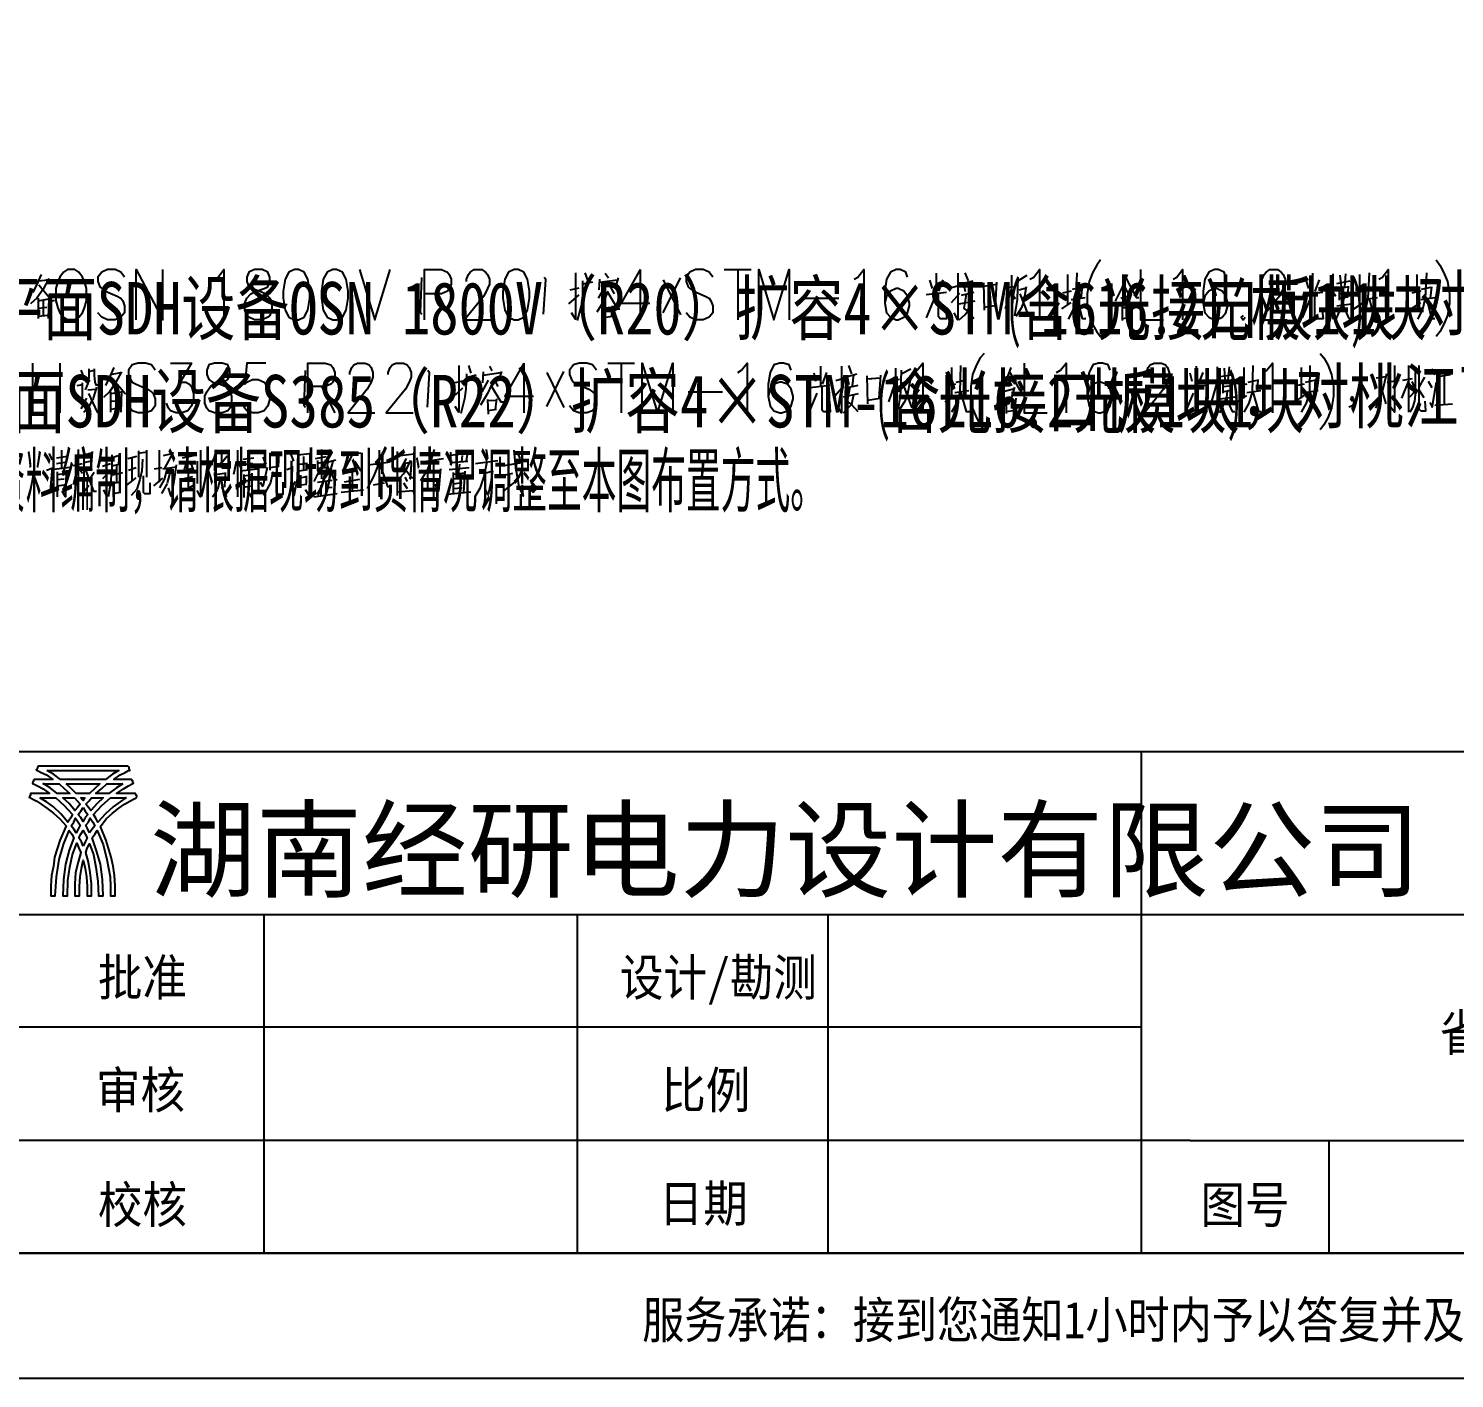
# Model space of a CAD drawing. Header units: metres. Extents: x 17 to 1264, y 17 to 859.
# Drawn here: x 672.3 to 994.9, y 16.8 to 322.2 of the extents above; entities that cross this region are included whole.
import ezdxf

# ---------------------------------------------------------------- set-up
doc = ezdxf.new("R2010")
doc.units = ezdxf.units.M
for name, color, linetype in [('LINES', 7, 'Continuous'), ('POLYLINES', 4, 'Continuous'), ('RECTS', 7, 'Continuous'), ('TEXTS', 3, 'Continuous')]:
    doc.layers.add(name, color=color, linetype=linetype)

msp = doc.modelspace()

# ---------------------------------------------------------------- linework, layer by layer
at = {"layer": 'LINES'}
for p, q in [((674.346, 264.672), (673.338, 262.512)), ((675.21, 266.544), (674.346, 264.672)), ((674.49, 265.104), (676.794, 265.392)), ((799.914, 264.816), (797.61, 264.384)), ((798.186, 266.976), (798.762, 265.248)), ((801.498, 265.536), (801.354, 263.088)), ((801.498, 264.816), (805.53, 265.392)), ((802.794, 266.832), (803.514, 265.824)), ((805.674, 265.824), (805.098, 263.808)), ((810.714, 267.696), (810.714, 256.32)), ((815.898, 257.904), (819.786, 265.824)), ((815.898, 265.392), (819.786, 257.472)), ((829.722, 267.696), (835.77, 267.696)), ((832.746, 267.696), (832.746, 256.32)), ((876.81, 263.376), (876.234, 265.248)), ((877.674, 266.832), (877.674, 262.368)), ((878.25, 262.8), (879.258, 265.392)), ((883.434, 264.528), (886.026, 265.104)), ((884.154, 266.976), (884.874, 265.104)), ((885.306, 264.96), (885.018, 262.368)), ((888.33, 264.672), (888.474, 258.48)), ((891.066, 259.632), (891.354, 264.816)), ((894.666, 266.4), (894.666, 256.176)), ((896.106, 265.104), (898.266, 266.4)), ((907.338, 266.544), (907.338, 259.776)), ((920.586, 265.68), (922.89, 261.36)), ((961.914, 263.376), (961.338, 265.248)), ((962.778, 266.832), (962.778, 262.368)), ((963.354, 262.8), (964.362, 265.392)), ((967.386, 266.688), (967.386, 256.464)), ((968.25, 264.528), (971.274, 265.104)), ((968.97, 266.4), (969.258, 263.808)), ((970.266, 266.688), (969.978, 263.808)), ((973.434, 266.544), (973.434, 259.776)), ((986.394, 266.544), (986.394, 259.776)), ((764.922, 262.224), (767.946, 256.32)), ((794.586, 259.92), (796.89, 261.936)), ((794.874, 263.088), (796.89, 263.52)), ((802.65, 263.664), (801.21, 261.216)), ((803.946, 263.664), (804.81, 262.224)), ((879.978, 262.512), (875.37, 261.936)), ((883.002, 264.096), (881.13, 263.52)), ((881.13, 260.208), (883.002, 262.368)), ((886.17, 262.512), (883.29, 261.792)), ((884.442, 262.08), (883.866, 258.912)), ((884.298, 262.656), (884.01, 264.096)), ((888.33, 263.952), (891.354, 264.384)), ((888.33, 263.952), (891.354, 264.384)), ((894.666, 263.376), (893.226, 258.768)), ((895.674, 263.808), (893.514, 263.52)), ((894.666, 262.368), (895.53, 261.072)), ((896.394, 263.088), (897.978, 263.52)), ((908.202, 262.8), (906.186, 262.368)), ((908.202, 260.928), (911.37, 261.36)), ((908.49, 263.232), (910.506, 263.664)), ((910.65, 263.808), (910.362, 261.216)), ((919.434, 261.216), (921.594, 261.792)), ((920.298, 263.664), (921.018, 262.368)), ((921.738, 262.08), (920.874, 259.344)), ((922.89, 261.36), (923.466, 261.36)), ((965.082, 262.512), (960.474, 261.936)), ((966.234, 263.088), (968.25, 263.808)), ((967.386, 263.376), (966.234, 258.624)), ((967.386, 262.656), (967.962, 261.648)), ((968.826, 263.376), (970.698, 263.808)), ((968.826, 263.808), (968.826, 260.784)), ((968.826, 262.224), (970.266, 262.512)), ((968.826, 261.216), (970.842, 261.504)), ((970.842, 263.952), (970.698, 261.504)), ((974.298, 262.8), (972.282, 262.368)), ((974.298, 260.928), (977.466, 261.36)), ((974.442, 263.232), (976.602, 263.664)), ((976.746, 263.808), (976.458, 261.216)), ((987.258, 262.8), (985.242, 262.368)), ((987.258, 260.928), (990.426, 261.36)), ((987.402, 263.232), (989.562, 263.664)), ((989.706, 263.808), (989.418, 261.216)), ((674.49, 261.216), (674.49, 256.608)), ((674.49, 260.64), (676.938, 261.072)), ((674.634, 258.912), (676.506, 259.2)), ((675.642, 260.784), (675.642, 257.328)), ((676.938, 261.216), (676.794, 256.608)), ((802.506, 259.344), (802.506, 256.032)), ((802.506, 259.056), (804.378, 259.2)), ((804.378, 259.488), (804.234, 257.04)), ((847.866, 261.216), (855.642, 261.216)), ((875.442, 256.752), (877.098, 260.784)), ((880.122, 256.608), (879.834, 258.912)), ((882.858, 259.92), (886.458, 260.64)), ((884.73, 258.336), (883.866, 258.912)), ((885.306, 260.496), (884.73, 258.192)), ((884.73, 258.336), (886.17, 256.608)), ((888.474, 259.2), (891.354, 259.632)), ((906.042, 258.768), (908.202, 260.208)), ((919.722, 259.632), (919.722, 256.176)), ((919.722, 259.056), (921.882, 259.2)), ((922.026, 259.776), (921.738, 257.04)), ((960.546, 256.752), (962.202, 260.784)), ((965.226, 256.608), (964.938, 258.912)), ((968.25, 259.488), (971.562, 259.92)), ((969.69, 259.488), (970.986, 256.608)), ((972.138, 258.768), (974.298, 260.208)), ((985.098, 258.768), (987.258, 260.208)), ((676.794, 257.328), (674.49, 257.04)), ((804.378, 257.04), (802.506, 256.752)), ((919.722, 256.608), (921.882, 256.896)), ((970.986, 256.608), (971.562, 256.608)), ((673.338, 235.296), (673.338, 246.528)), ((679.386, 246.528), (679.386, 235.296)), ((686.01, 245.232), (686.01, 243.216)), ((691.626, 245.52), (690.762, 243.648)), ((771.834, 245.952), (772.41, 244.224)), ((776.586, 245.808), (777.162, 244.8)), ((784.362, 246.528), (784.362, 235.296)), ((803.37, 246.528), (809.418, 246.528)), ((806.394, 246.528), (806.394, 235.296)), ((851.466, 245.808), (851.466, 241.344)), ((857.802, 245.952), (858.522, 244.08)), ((868.458, 245.376), (868.458, 235.152)), ((869.754, 244.08), (871.914, 245.232)), ((881.13, 245.52), (881.13, 238.608)), ((936.426, 245.808), (936.426, 241.344)), ((941.178, 245.664), (941.178, 235.44)), ((942.762, 245.376), (942.906, 242.64)), ((943.914, 245.664), (943.626, 242.64)), ((947.226, 245.52), (947.226, 238.608)), ((960.186, 245.52), (960.186, 238.608)), ((984.522, 245.952), (984.522, 235.44)), ((985.962, 245.664), (985.962, 239.184)), ((989.706, 245.232), (990.426, 243.936)), ((684.138, 244.944), (684.858, 243.216)), ((684.57, 237.168), (684.57, 242.064)), ((686.01, 244.656), (687.162, 244.944)), ((690.762, 243.648), (689.754, 241.488)), ((690.906, 243.936), (693.21, 244.368)), ((768.522, 242.064), (770.538, 242.496)), ((773.562, 243.792), (771.402, 243.216)), ((776.298, 242.64), (774.858, 240.048)), ((775.146, 244.512), (775.002, 242.064)), ((775.146, 243.792), (779.178, 244.368)), ((777.738, 242.64), (778.458, 241.2)), ((779.322, 244.656), (778.746, 242.784)), ((789.546, 236.736), (793.434, 244.656)), ((789.546, 244.368), (793.434, 236.448)), ((850.458, 242.352), (850.026, 244.224)), ((851.898, 241.776), (852.906, 244.368)), ((856.65, 243.072), (854.922, 242.496)), ((857.082, 243.36), (859.674, 244.08)), ((857.946, 241.632), (857.658, 243.072)), ((858.954, 243.936), (858.666, 241.344)), ((861.978, 243.648), (862.122, 237.312)), ((861.978, 242.928), (865.002, 243.216)), ((862.122, 242.928), (865.002, 243.216)), ((864.714, 238.608), (865.146, 243.792)), ((868.458, 242.352), (866.874, 237.744)), ((869.322, 242.784), (867.306, 242.496)), ((870.042, 242.064), (871.626, 242.496)), ((882.138, 242.208), (884.154, 242.64)), ((884.298, 242.784), (884.154, 240.192)), ((894.09, 242.64), (894.666, 241.344)), ((894.234, 244.512), (896.538, 240.336)), ((935.562, 242.352), (935.13, 244.224)), ((937.002, 241.776), (938.01, 244.368)), ((941.178, 242.352), (939.882, 237.6)), ((940.026, 242.064), (941.898, 242.64)), ((941.898, 243.504), (944.922, 243.936)), ((942.474, 242.352), (944.49, 242.64)), ((942.474, 242.64), (942.474, 239.76)), ((944.49, 242.928), (944.346, 240.48)), ((948.234, 242.208), (950.25, 242.64)), ((950.394, 242.784), (950.25, 240.192)), ((961.194, 242.208), (963.21, 242.64)), ((963.354, 242.784), (963.21, 240.192)), ((977.178, 243.216), (979.338, 243.504)), ((977.754, 242.64), (979.338, 237.312)), ((979.626, 242.208), (982.362, 242.64)), ((984.522, 242.496), (982.938, 238.608)), ((983.226, 242.64), (985.386, 243.072)), ((984.522, 242.064), (985.242, 240.624)), ((985.242, 242.352), (985.818, 240.912)), ((988.122, 243.36), (986.826, 241.056)), ((989.85, 240.912), (988.986, 242.352)), ((989.85, 236.448), (990.858, 242.208)), ((991.146, 243.504), (994.026, 243.936)), ((992.586, 243.648), (992.586, 237.312)), ((673.338, 241.2), (679.386, 241.2)), ((684.57, 241.632), (683.274, 241.344)), ((685.722, 240.48), (687.594, 240.624)), ((687.738, 241.056), (686.874, 238.32)), ((690.906, 239.616), (693.354, 240.048)), ((690.906, 240.048), (690.906, 235.44)), ((692.058, 239.76), (692.058, 236.304)), ((693.354, 240.192), (693.21, 235.44)), ((738.57, 241.2), (741.594, 235.296)), ((768.378, 238.896), (770.538, 240.912)), ((821.514, 240.048), (829.29, 240.048)), ((849.09, 235.728), (850.746, 239.76)), ((853.626, 241.488), (849.162, 240.912)), ((854.778, 239.184), (856.65, 241.344)), ((856.65, 238.896), (860.106, 239.616)), ((859.962, 241.488), (856.938, 240.768)), ((858.09, 241.056), (857.514, 237.888)), ((858.954, 239.328), (858.522, 237.168)), ((868.458, 241.344), (869.322, 240.048)), ((879.69, 237.744), (881.994, 239.184)), ((881.994, 241.776), (879.978, 241.344)), ((881.85, 239.904), (885.018, 240.336)), ((893.082, 240.192), (895.386, 240.768)), ((895.386, 241.056), (894.522, 238.32)), ((896.538, 240.336), (897.114, 240.336)), ((934.194, 235.728), (935.85, 239.76)), ((938.73, 241.488), (934.266, 240.912)), ((941.178, 241.632), (941.61, 240.624)), ((941.898, 238.464), (945.21, 238.896)), ((942.474, 241.2), (943.914, 241.344)), ((942.474, 240.048), (944.49, 240.48)), ((945.786, 237.744), (947.946, 239.184)), ((947.946, 241.776), (946.074, 241.344)), ((947.946, 239.904), (951.114, 240.336)), ((958.746, 237.744), (960.906, 239.184)), ((960.906, 241.776), (959.034, 241.344)), ((960.906, 239.904), (964.074, 240.336)), ((979.914, 241.344), (980.346, 239.184)), ((984.81, 238.896), (985.962, 240.192)), ((986.826, 240.48), (987.978, 238.752)), ((685.434, 238.608), (684.138, 236.16)), ((693.21, 236.304), (690.906, 236.016)), ((691.194, 237.888), (692.922, 238.032)), ((776.154, 238.32), (776.298, 235.008)), ((776.298, 238.032), (778.026, 238.176)), ((778.17, 236.016), (776.298, 235.728)), ((778.17, 238.464), (777.882, 236.016)), ((853.77, 235.44), (853.626, 237.888)), ((858.378, 237.312), (857.514, 237.888)), ((858.378, 237.312), (859.962, 235.584)), ((862.122, 238.176), (865.002, 238.608)), ((893.37, 238.608), (893.514, 235.152)), ((893.37, 238.032), (895.674, 238.176)), ((893.514, 235.584), (895.674, 235.872)), ((895.674, 238.608), (895.386, 236.016)), ((938.874, 235.44), (938.73, 237.888)), ((943.338, 238.464), (944.634, 235.584)), ((944.634, 235.584), (945.21, 235.584)), ((971.85, 238.464), (971.706, 238.464)), ((971.706, 238.464), (971.85, 238.464)), ((989.85, 236.736), (989.418, 237.6)), ((990.426, 237.024), (994.458, 237.312)), ((676.938, 226.08), (677.658, 224.64)), ((679.818, 226.8), (679.818, 222.768)), ((683.562, 226.944), (683.562, 216.432)), ((684.858, 226.512), (684.858, 217.44)), ((684.858, 225.792), (686.586, 226.224)), ((686.73, 226.512), (686.442, 222.624)), ((692.778, 223.632), (692.922, 225.936)), ((697.242, 226.656), (697.242, 220.752)), ((699.114, 226.368), (697.242, 226.08)), ((699.114, 220.752), (699.114, 226.8)), ((701.85, 226.8), (701.85, 219.6)), ((702.858, 225.648), (704.73, 226.08)), ((705.018, 226.368), (703.002, 222.624)), ((714.81, 226.8), (714.234, 224.928)), ((715.962, 226.8), (715.962, 222.912)), ((719.706, 216.288), (719.706, 226.8)), ((722.01, 222.336), (722.01, 226.8)), ((726.906, 226.224), (726.906, 222.336)), ((726.906, 225.648), (728.778, 225.936)), ((728.922, 226.224), (728.778, 223.056)), ((731.514, 226.224), (732.234, 224.352)), ((733.242, 225.792), (735.978, 226.08)), ((738.57, 226.944), (738.57, 220.32)), ((740.442, 226.944), (739.722, 222.336)), ((743.466, 225.648), (747.498, 226.224)), ((751.674, 226.8), (751.674, 216.288)), ((755.706, 226.512), (755.706, 216.576)), ((755.706, 226.368), (755.706, 217.008)), ((759.594, 225.936), (755.706, 225.504)), ((759.594, 217.152), (759.594, 226.368)), ((767.802, 226.368), (767.802, 223.488)), ((771.546, 226.08), (767.802, 225.648)), ((771.402, 224.352), (771.69, 226.368)), ((775.866, 226.944), (776.154, 224.928)), ((782.634, 222.192), (782.202, 226.8)), ((782.922, 226.224), (783.498, 224.928)), ((676.362, 222.336), (677.658, 222.768)), ((677.658, 222.912), (677.226, 217.728)), ((681.69, 222.912), (678.09, 222.48)), ((678.666, 225.072), (681.114, 225.504)), ((678.666, 223.776), (680.97, 224.208)), ((682.41, 223.344), (684.57, 223.776)), ((683.562, 223.488), (682.41, 219.024)), ((683.562, 222.912), (684.57, 221.616)), ((684.858, 224.064), (686.298, 224.352)), ((686.73, 222.624), (684.858, 222.192)), ((689.034, 223.2), (690.906, 223.776)), ((692.922, 225.648), (691.194, 225.072)), ((693.066, 223.632), (691.194, 223.2)), ((692.202, 223.488), (692.202, 219.456)), ((694.794, 224.928), (696.81, 225.504)), ((694.938, 222.336), (696.666, 222.912)), ((695.802, 219.888), (695.802, 225.216)), ((700.842, 222.624), (702.57, 222.912)), ((702.714, 222.624), (705.738, 223.056)), ((704.586, 222.768), (703.722, 219.456)), ((707.178, 225.072), (709.626, 225.648)), ((707.322, 222.048), (709.338, 222.768)), ((708.474, 225.504), (707.466, 222.192)), ((709.05, 223.92), (709.626, 222.192)), ((710.49, 224.352), (710.49, 219.312)), ((714.234, 224.928), (712.794, 222.192)), ((714.378, 224.928), (714.378, 222.192)), ((719.274, 224.208), (718.698, 221.328)), ((719.706, 224.352), (720.282, 222.912)), ((720.282, 222.192), (724.026, 222.624)), ((720.858, 224.784), (723.306, 225.072)), ((723.018, 223.776), (720.858, 223.488)), ((725.322, 225.216), (726.042, 223.632)), ((726.33, 222.912), (725.322, 218.592)), ((726.906, 222.912), (728.922, 223.2)), ((730.794, 222.48), (731.946, 222.912)), ((731.946, 223.2), (731.802, 217.584)), ((733.674, 223.632), (735.402, 223.92)), ((734.538, 225.36), (734.538, 222.48)), ((738.426, 222.912), (736.842, 219.744)), ((737.274, 224.928), (739.722, 225.36)), ((737.706, 224.496), (737.706, 222.192)), ((737.706, 223.92), (739.29, 224.208)), ((737.706, 222.768), (739.578, 222.912)), ((739.434, 224.64), (739.29, 222.912)), ((740.154, 224.208), (741.882, 224.64)), ((743.754, 222.336), (746.922, 222.912)), ((743.898, 222.48), (745.626, 225.792)), ((745.626, 217.728), (745.626, 222.768)), ((746.058, 224.352), (747.498, 222.192)), ((749.226, 223.488), (754.122, 224.208)), ((757.722, 224.928), (756.282, 222.192)), ((757.146, 223.776), (758.442, 224.064)), ((761.322, 224.208), (766.218, 224.928)), ((763.914, 223.776), (763.914, 216.288)), ((767.514, 222.48), (771.978, 222.912)), ((767.802, 224.064), (771.69, 224.352)), ((769.242, 225.504), (769.242, 224.208)), ((769.818, 223.632), (769.53, 221.472)), ((770.394, 225.648), (770.25, 224.208)), ((773.418, 223.776), (778.458, 224.496)), ((779.898, 223.344), (783.93, 224.064)), ((677.082, 217.296), (678.09, 219.6)), ((678.81, 221.904), (678.81, 216.288)), ((678.81, 221.328), (680.826, 221.616)), ((678.81, 220.176), (680.394, 220.32)), ((687.162, 221.76), (686.154, 220.176)), ((690.762, 222.192), (689.034, 220.32)), ((691.05, 221.184), (693.642, 221.76)), ((691.482, 219.744), (691.482, 216.288)), ((693.066, 219.6), (691.482, 219.312)), ((693.066, 217.296), (693.066, 219.888)), ((694.65, 219.024), (696.666, 220.608)), ((700.698, 218.736), (702.714, 220.464)), ((707.322, 220.32), (709.482, 220.896)), ((708.474, 222.192), (708.474, 218.304)), ((714.378, 221.76), (714.522, 218.448)), ((714.522, 221.328), (716.682, 221.616)), ((715.674, 220.32), (715.098, 217.872)), ((716.826, 221.76), (716.682, 218.448)), ((721.002, 221.328), (721.002, 216.144)), ((721.002, 221.04), (722.874, 221.328)), ((722.586, 220.032), (721.002, 219.744)), ((724.746, 219.6), (725.322, 218.592)), ((731.658, 217.584), (732.666, 219.744)), ((733.53, 222.192), (735.402, 222.48)), ((733.818, 221.184), (733.818, 218.304)), ((733.818, 220.608), (735.114, 220.896)), ((735.114, 221.04), (735.114, 219.312)), ((737.706, 219.6), (741.018, 220.032)), ((738.57, 222.336), (739.578, 220.896)), ((739.578, 219.744), (739.578, 216.576)), ((747.21, 220.176), (743.754, 219.6)), ((750.378, 219.024), (752.826, 219.456)), ((755.85, 220.032), (757.146, 221.472)), ((757.146, 219.456), (758.01, 218.16)), ((757.434, 220.752), (758.01, 219.744)), ((762.618, 222.48), (762.618, 217.872)), ((762.618, 221.76), (765.354, 222.192)), ((768.378, 221.76), (768.378, 217.008)), ((770.97, 221.616), (768.378, 221.328)), ((768.378, 220.32), (770.394, 220.464)), ((770.394, 219.456), (768.378, 219.168)), ((770.826, 217.296), (771.114, 222.048)), ((775.578, 221.616), (777.162, 222.048)), ((779.754, 217.584), (782.346, 219.6)), ((779.898, 221.184), (781.914, 221.616)), ((781.05, 221.472), (781.05, 218.736)), ((678.81, 218.736), (680.394, 219.024)), ((684.714, 217.152), (686.01, 218.88)), ((691.482, 217.008), (693.21, 217.296)), ((703.722, 219.312), (702.426, 217.008)), ((706.89, 217.44), (709.626, 218.88)), ((713.946, 216.288), (715.098, 217.872)), ((715.962, 218.448), (717.114, 216.288)), ((721.002, 218.448), (722.586, 218.736)), ((733.818, 219.024), (735.258, 219.168)), ((736.842, 216.288), (742.17, 217.008)), ((738.426, 218.88), (738.426, 216.576)), ((739.578, 218.304), (741.018, 218.448)), ((743.034, 217.296), (748.074, 217.872)), ((755.706, 217.44), (759.306, 217.728)), ((767.082, 216.864), (772.41, 217.44)), ((768.378, 218.16), (770.394, 218.304)), ((668.874, 158.688), (1179.066, 158.688)), ((668.874, 158.688), (1179.066, 158.688)), ((924.042, 158.688), (924.042, 45.36)), ((668.874, 121.824), (1179.066, 121.824)), ((725.61, 45.36), (725.61, 121.824)), ((796.458, 121.824), (796.458, 45.36)), ((853.194, 45.36), (853.194, 121.824)), ((924.042, 96.336), (668.874, 96.336)), ((935.13, 70.704), (668.874, 70.704)), ((935.13, 70.704), (1179.066, 70.704)), ((966.522, 45.216), (966.522, 70.704)), ((87.762, 45.216), (1179.138, 45.216)), ((87.762, 45.216), (1179.138, 45.216)), ((1179.066, 45.216), (668.874, 45.216)), ((1179.066, 45.216), (668.874, 45.216))]:
    msp.add_line(p, q, dxfattribs=at)
at = {"layer": 'POLYLINES'}
for points in [[(914.826, 269.856), (913.962, 268.704), (913.098, 267.12), (912.234, 264.96), (911.802, 262.224), (911.802, 260.064), (912.234, 257.328), (913.098, 255.168), (913.962, 253.584), (914.826, 252.576)], [(990.714, 269.856), (991.578, 268.704), (992.442, 267.12), (993.306, 264.96), (993.738, 262.224), (993.738, 260.064), (993.306, 257.328), (992.442, 255.168), (991.578, 253.584), (990.714, 252.576)], [(676.938, 265.68), (675.642, 263.232), (674.202, 261.216), (672.762, 259.92)], [(681.114, 267.696), (680.25, 267.12), (679.386, 265.968), (678.954, 264.96), (678.522, 263.376), (678.522, 260.64), (678.954, 259.056), (679.386, 257.904), (680.25, 256.896), (681.114, 256.32), (682.842, 256.32), (683.706, 256.896), (684.57, 257.904), (685.002, 259.056), (685.434, 260.64), (685.434, 263.376), (685.002, 264.96), (684.57, 265.968), (683.706, 267.12), (682.842, 267.696), (681.114, 267.696)], [(694.074, 265.968), (693.21, 267.12), (691.914, 267.696), (690.186, 267.696), (688.89, 267.12), (688.026, 265.968), (688.026, 264.96), (688.458, 263.808), (688.89, 263.376), (689.754, 262.8), (692.346, 261.648), (693.21, 261.216), (693.642, 260.64), (694.074, 259.488), (694.074, 257.904), (693.21, 256.896), (691.914, 256.32), (690.186, 256.32), (688.89, 256.896), (688.026, 257.904)], [(696.666, 256.32), (696.666, 267.696), (702.714, 256.32), (702.714, 267.696)], [(714.378, 265.536), (715.242, 265.968), (716.538, 267.696), (716.538, 256.32)], [(723.45, 267.696), (722.154, 267.12), (721.722, 265.968), (721.722, 264.96), (722.154, 263.808), (723.018, 263.376), (724.746, 262.8), (726.042, 262.224), (726.906, 261.216), (727.338, 260.064), (727.338, 258.48), (726.906, 257.328), (726.474, 256.896), (725.178, 256.32), (723.45, 256.32), (722.154, 256.896), (721.722, 257.328), (721.29, 258.48), (721.29, 260.064), (721.722, 261.216), (722.586, 262.224), (723.882, 262.8), (725.61, 263.376), (726.474, 263.808), (726.906, 264.96), (726.906, 265.968), (726.474, 267.12), (725.178, 267.696), (723.45, 267.696)], [(732.522, 267.696), (731.226, 267.12), (730.362, 265.536), (729.93, 262.8), (729.93, 261.216), (730.362, 258.48), (731.226, 256.896), (732.522, 256.32), (733.386, 256.32), (734.682, 256.896), (735.546, 258.48), (735.978, 261.216), (735.978, 262.8), (735.546, 265.536), (734.682, 267.12), (733.386, 267.696), (732.522, 267.696)], [(741.162, 267.696), (739.866, 267.12), (739.002, 265.536), (738.57, 262.8), (738.57, 261.216), (739.002, 258.48), (739.866, 256.896), (741.162, 256.32), (742.026, 256.32), (743.322, 256.896), (744.186, 258.48), (744.618, 261.216), (744.618, 262.8), (744.186, 265.536), (743.322, 267.12), (742.026, 267.696), (741.162, 267.696)], [(747.21, 267.696), (750.666, 256.32), (754.122, 267.696)], [(761.187, 265.876), (760.911, 258.058), (761.281, 257.608)], [(761.898, 256.32), (761.898, 267.696), (765.786, 267.696), (767.082, 267.12), (767.514, 266.544), (767.946, 265.536), (767.946, 264.384), (767.514, 263.376), (767.082, 262.8), (765.786, 262.224), (761.898, 262.224)], [(771.402, 264.96), (771.402, 265.536), (771.834, 266.544), (772.266, 267.12), (773.13, 267.696), (774.858, 267.696), (775.722, 267.12), (776.154, 266.544), (776.586, 265.536), (776.586, 264.384), (776.154, 263.376), (775.29, 261.648), (770.97, 256.32), (777.018, 256.32)], [(782.202, 267.696), (780.906, 267.12), (780.042, 265.536), (779.61, 262.8), (779.61, 261.216), (780.042, 258.48), (780.906, 256.896), (782.202, 256.32), (783.066, 256.32), (784.362, 256.896), (785.226, 258.48), (785.658, 261.216), (785.658, 262.8), (785.226, 265.536), (784.362, 267.12), (783.066, 267.696), (782.202, 267.696)], [(788.858, 257.608), (789.312, 265.413), (788.953, 265.876)], [(796.026, 266.976), (796.026, 256.464), (795.162, 257.904)], [(797.61, 265.104), (797.61, 261.648), (797.322, 259.488), (796.458, 256.176)], [(810.714, 267.696), (806.394, 260.064), (812.874, 260.064)], [(827.13, 265.968), (826.266, 267.12), (824.97, 267.696), (823.242, 267.696), (821.946, 267.12), (821.082, 265.968), (821.082, 264.96), (821.514, 263.808), (821.946, 263.376), (822.81, 262.8), (825.402, 261.648), (826.266, 261.216), (826.698, 260.64), (827.13, 259.488), (827.13, 257.904), (826.266, 256.896), (824.97, 256.32), (823.242, 256.32), (821.946, 256.896), (821.082, 257.904)], [(837.498, 256.32), (837.498, 267.696), (840.954, 256.32), (844.41, 267.696), (844.41, 256.32)], [(859.098, 265.536), (859.962, 265.968), (861.258, 267.696), (861.258, 256.32)], [(871.194, 265.968), (870.762, 267.12), (869.466, 267.696), (868.602, 267.696), (867.306, 267.12), (866.442, 265.536), (866.01, 262.8), (866.01, 260.064), (866.442, 257.904), (867.306, 256.896), (868.602, 256.32), (869.034, 256.32), (870.33, 256.896), (871.194, 257.904), (871.626, 259.488), (871.626, 260.064), (871.194, 261.648), (870.33, 262.8), (869.034, 263.376), (868.602, 263.376), (867.306, 262.8), (866.442, 261.648), (866.01, 260.064)], [(882.57, 266.832), (882.57, 256.32), (881.706, 257.904)], [(896.106, 265.968), (895.962, 260.928), (895.386, 257.184)], [(898.842, 265.536), (899.706, 265.968), (901.002, 267.696), (901.002, 256.32)], [(909.498, 266.976), (909.21, 261.216), (908.634, 258.624), (907.482, 256.464)], [(920.874, 266.544), (919.722, 263.664), (918.138, 260.496)], [(923.898, 267.696), (923.898, 256.32), (929.082, 256.32)], [(931.242, 265.536), (932.106, 265.968), (933.402, 267.696), (933.402, 256.32)], [(943.194, 265.968), (942.762, 267.12), (941.466, 267.696), (940.602, 267.696), (939.306, 267.12), (938.442, 265.536), (938.01, 262.8), (938.01, 260.064), (938.442, 257.904), (939.306, 256.896), (940.602, 256.32), (941.034, 256.32), (942.33, 256.896), (943.194, 257.904), (943.626, 259.488), (943.626, 260.064), (943.194, 261.648), (942.33, 262.8), (941.034, 263.376), (940.602, 263.376), (939.306, 262.8), (938.442, 261.648), (938.01, 260.064)], [(951.402, 264.96), (951.402, 265.536), (951.834, 266.544), (952.266, 267.12), (953.13, 267.696), (954.858, 267.696), (955.722, 267.12), (956.154, 266.544), (956.586, 265.536), (956.586, 264.384), (956.154, 263.376), (955.29, 261.648), (950.97, 256.32), (957.018, 256.32)], [(975.594, 266.976), (975.306, 261.216), (974.73, 258.624), (973.578, 256.464)], [(977.754, 265.536), (978.618, 265.968), (979.914, 267.696), (979.914, 256.32)], [(988.554, 266.976), (988.266, 261.216), (987.69, 258.624), (986.538, 256.464)], [(674.634, 264.24), (677.658, 260.64), (678.234, 260.784)], [(803.37, 262.8), (802.506, 260.64), (800.922, 258.048)], [(803.37, 262.512), (805.53, 258.768), (806.106, 258.768)], [(878.106, 262.512), (878.106, 257.184), (878.538, 256.608), (880.122, 256.608)], [(897.978, 263.808), (897.402, 260.208), (896.826, 258.768), (895.674, 257.04)], [(896.538, 262.224), (898.41, 257.616), (898.842, 257.616)], [(963.21, 262.512), (963.21, 257.184), (963.642, 256.608), (965.226, 256.608)], [(882.858, 256.32), (884.154, 257.472), (884.73, 258.192)], [(909.498, 261.216), (910.65, 256.608), (911.514, 256.608)], [(969.834, 261.216), (969.546, 259.92), (967.962, 256.32)], [(975.594, 261.216), (976.746, 256.608), (977.466, 256.608)], [(988.554, 261.216), (989.706, 256.608), (990.426, 256.608)], [(947.082, 257.328), (946.65, 256.896), (947.082, 256.32), (947.514, 256.896)], [(888.474, 248.688), (887.61, 247.68), (886.746, 246.096), (885.882, 243.936), (885.45, 241.2), (885.45, 239.04), (885.882, 236.304), (886.746, 234.144), (887.61, 232.56), (888.474, 231.408)], [(964.506, 248.688), (965.37, 247.68), (966.234, 246.096), (967.098, 243.936), (967.53, 241.2), (967.53, 239.04), (967.098, 236.304), (966.234, 234.144), (965.37, 232.56), (964.506, 231.408)], [(687.162, 245.232), (687.162, 243.792), (687.306, 242.208), (687.594, 241.632), (688.458, 241.632)], [(700.986, 244.944), (700.122, 246.096), (698.826, 246.528), (697.098, 246.528), (695.802, 246.096), (694.938, 244.944), (694.938, 243.936), (695.37, 242.784), (695.802, 242.208), (696.666, 241.776), (699.258, 240.624), (700.122, 240.048), (700.554, 239.616), (700.986, 238.464), (700.986, 236.88), (700.122, 235.728), (698.826, 235.296), (697.098, 235.296), (695.802, 235.728), (694.938, 236.88)], [(704.442, 246.528), (709.194, 246.528), (706.602, 242.208), (707.898, 242.208), (708.762, 241.776), (709.194, 241.2), (709.626, 239.616), (709.626, 238.464), (709.194, 236.88), (708.33, 235.728), (707.034, 235.296), (705.738, 235.296), (704.442, 235.728), (704.01, 236.304), (703.578, 237.456)], [(714.378, 246.528), (713.082, 246.096), (712.65, 244.944), (712.65, 243.936), (713.082, 242.784), (713.946, 242.208), (715.674, 241.776), (716.97, 241.2), (717.834, 240.048), (718.266, 239.04), (718.266, 237.456), (717.834, 236.304), (717.402, 235.728), (716.106, 235.296), (714.378, 235.296), (713.082, 235.728), (712.65, 236.304), (712.218, 237.456), (712.218, 239.04), (712.65, 240.048), (713.514, 241.2), (714.81, 241.776), (716.538, 242.208), (717.402, 242.784), (717.834, 243.936), (717.834, 244.944), (717.402, 246.096), (716.106, 246.528), (714.378, 246.528)], [(726.042, 246.528), (721.722, 246.528), (721.29, 241.776), (721.722, 242.208), (723.018, 242.784), (724.314, 242.784), (725.61, 242.208), (726.474, 241.2), (726.906, 239.616), (726.906, 238.464), (726.474, 236.88), (725.61, 235.728), (724.314, 235.296), (723.018, 235.296), (721.722, 235.728), (721.29, 236.304), (720.858, 237.456)], [(735.546, 235.296), (735.546, 246.528), (739.434, 246.528), (740.73, 246.096), (741.162, 245.52), (741.594, 244.368), (741.594, 243.36), (741.162, 242.208), (740.73, 241.776), (739.434, 241.2), (735.546, 241.2)], [(745.05, 243.936), (745.05, 244.368), (745.482, 245.52), (745.914, 246.096), (746.778, 246.528), (748.506, 246.528), (749.37, 246.096), (749.802, 245.52), (750.234, 244.368), (750.234, 243.36), (749.802, 242.208), (748.938, 240.624), (744.618, 235.296), (750.666, 235.296)], [(753.69, 243.936), (753.69, 244.368), (754.122, 245.52), (754.554, 246.096), (755.418, 246.528), (757.146, 246.528), (758.01, 246.096), (758.442, 245.52), (758.874, 244.368), (758.874, 243.36), (758.442, 242.208), (757.578, 240.624), (753.258, 235.296), (759.306, 235.296)], [(769.674, 245.952), (769.674, 235.44), (768.81, 236.736)], [(784.362, 246.528), (780.042, 239.04), (786.522, 239.04)], [(800.778, 244.944), (799.914, 246.096), (798.618, 246.528), (796.89, 246.528), (795.594, 246.096), (794.73, 244.944), (794.73, 243.936), (795.162, 242.784), (795.594, 242.208), (796.458, 241.776), (799.05, 240.624), (799.914, 240.048), (800.346, 239.616), (800.778, 238.464), (800.778, 236.88), (799.914, 235.728), (798.618, 235.296), (796.89, 235.296), (795.594, 235.728), (794.73, 236.88)], [(811.146, 235.296), (811.146, 246.528), (814.602, 235.296), (818.058, 246.528), (818.058, 235.296)], [(832.746, 244.368), (833.61, 244.944), (834.906, 246.528), (834.906, 235.296)], [(844.842, 244.944), (844.41, 246.096), (843.114, 246.528), (842.25, 246.528), (840.954, 246.096), (840.09, 244.368), (839.658, 241.776), (839.658, 239.04), (840.09, 236.88), (840.954, 235.728), (842.25, 235.296), (842.682, 235.296), (843.978, 235.728), (844.842, 236.88), (845.274, 238.464), (845.274, 239.04), (844.842, 240.624), (843.978, 241.776), (842.682, 242.208), (842.25, 242.208), (840.954, 241.776), (840.09, 240.624), (839.658, 239.04)], [(856.218, 245.808), (856.218, 235.296), (855.354, 236.736)], [(872.49, 244.368), (873.354, 244.944), (874.65, 246.528), (874.65, 235.296)], [(883.146, 245.952), (883.002, 240.048), (882.282, 237.456), (881.13, 235.44)], [(894.522, 245.52), (893.514, 242.64), (891.786, 239.472)], [(897.546, 246.528), (897.546, 235.296), (902.73, 235.296)], [(904.89, 244.368), (905.754, 244.944), (907.05, 246.528), (907.05, 235.296)], [(916.986, 244.944), (916.554, 246.096), (915.258, 246.528), (914.394, 246.528), (913.098, 246.096), (912.234, 244.368), (911.802, 241.776), (911.802, 239.04), (912.234, 236.88), (913.098, 235.728), (914.394, 235.296), (914.826, 235.296), (916.122, 235.728), (916.986, 236.88), (917.418, 238.464), (917.418, 239.04), (916.986, 240.624), (916.122, 241.776), (914.826, 242.208), (914.394, 242.208), (913.098, 241.776), (912.234, 240.624), (911.802, 239.04)], [(925.194, 243.936), (925.194, 244.368), (925.626, 245.52), (926.058, 246.096), (926.922, 246.528), (928.65, 246.528), (929.514, 246.096), (929.946, 245.52), (930.378, 244.368), (930.378, 243.36), (929.946, 242.208), (929.082, 240.624), (924.762, 235.296), (930.81, 235.296)], [(949.242, 245.952), (949.098, 240.048), (948.378, 237.456), (947.226, 235.44)], [(951.546, 244.368), (952.41, 244.944), (953.706, 246.528), (953.706, 235.296)], [(962.202, 245.952), (962.058, 240.048), (961.338, 237.456), (960.186, 235.44)], [(981.354, 245.952), (981.354, 235.44), (980.202, 236.88)], [(986.826, 245.952), (986.826, 236.16), (987.258, 235.728), (988.41, 235.728), (988.266, 237.888)], [(686.01, 243.216), (685.722, 241.92), (685.146, 240.48)], [(693.354, 244.512), (692.058, 242.208), (690.618, 240.048), (689.322, 238.752)], [(691.194, 243.216), (694.218, 239.616), (694.794, 239.76)], [(734.878, 244.819), (734.602, 237.001), (734.972, 236.551)], [(762.549, 236.551), (763.004, 244.356), (762.644, 244.819)], [(771.402, 244.08), (771.258, 240.624), (770.97, 238.464), (770.106, 235.152)], [(869.754, 244.944), (869.61, 239.904), (869.034, 236.16)], [(871.77, 242.64), (871.05, 239.184), (870.474, 237.744), (869.322, 236.016)], [(979.482, 244.08), (978.618, 240.336), (977.034, 236.304)], [(685.866, 239.616), (687.882, 235.44), (688.602, 235.44)], [(777.162, 241.776), (776.154, 239.616), (774.57, 237.024)], [(777.018, 241.344), (779.178, 237.744), (779.754, 237.744)], [(851.754, 241.344), (851.754, 236.016), (852.186, 235.584), (853.77, 235.584)], [(870.33, 241.2), (872.058, 236.592), (872.49, 236.592)], [(883.146, 240.048), (884.442, 235.584), (885.162, 235.584)], [(936.858, 241.344), (936.858, 236.016), (937.29, 235.584), (938.874, 235.584)], [(943.482, 240.192), (943.338, 238.752), (941.754, 235.296)], [(949.242, 240.048), (950.538, 235.584), (951.258, 235.584)], [(962.202, 240.048), (963.498, 235.584), (964.218, 235.584)], [(972.124, 238.441), (971.746, 238.913), (971.368, 238.441)], [(972.03, 238.441), (971.746, 238.795), (971.463, 238.441)], [(985.962, 239.328), (985.818, 237.888), (985.386, 236.448), (984.81, 235.44)], [(684.858, 235.44), (686.154, 236.88), (686.874, 238.32)], [(856.65, 235.296), (857.802, 236.448), (858.522, 237.168)], [(920.874, 236.304), (920.442, 235.728), (920.874, 235.296), (921.306, 235.728)], [(972.138, 238.32), (972.138, 237.744), (971.994, 237.168), (971.418, 236.736), (970.986, 236.592)], [(971.368, 238.441), (971.746, 237.969), (972.124, 238.441)], [(971.463, 238.441), (971.746, 238.087), (972.03, 238.441)], [(971.935, 238.441), (971.746, 238.677), (971.557, 238.441)], [(971.557, 238.441), (971.746, 238.205), (971.935, 238.441)], [(689.322, 217.872), (690.042, 216.288), (690.042, 226.656)], [(711.21, 226.8), (711.21, 217.44), (711.21, 216.288), (710.49, 217.728)], [(733.242, 226.512), (733.098, 220.32), (732.378, 216.432)], [(735.978, 226.224), (735.834, 216.576), (734.97, 217.872)], [(764.058, 226.944), (763.338, 224.496), (762.474, 222.336), (761.034, 219.888)], [(691.194, 225.792), (691.194, 222.912), (690.906, 219.312), (690.33, 216.288)], [(698.106, 224.784), (697.962, 222.192), (697.53, 220.176), (696.81, 218.016), (695.514, 216.576)], [(703.722, 222.768), (703.002, 220.176), (701.994, 218.304)], [(705.738, 223.488), (705.306, 220.176), (704.586, 216.432), (704.01, 218.304)], [(717.258, 225.504), (716.394, 224.352), (715.098, 223.344)], [(717.834, 224.352), (717.834, 222.768), (716.25, 222.768), (715.962, 222.912)], [(741.162, 224.352), (740.586, 222.048), (739.29, 220.32)], [(739.866, 223.2), (741.45, 220.176), (742.17, 220.176)], [(751.53, 223.632), (750.378, 220.896), (748.938, 218.16)], [(751.818, 223.632), (753.546, 218.592), (754.41, 218.592)], [(757.146, 221.472), (757.722, 222.336), (758.73, 224.496)], [(757.146, 223.056), (759.018, 220.608), (759.45, 220.752)], [(765.498, 222.624), (765.066, 217.584), (764.346, 219.168)], [(776.01, 224.208), (775.29, 220.896), (774.426, 218.16), (773.274, 216.288)], [(680.826, 222.048), (680.682, 216.288), (679.962, 217.584)], [(685.29, 222.192), (687.018, 217.584), (687.738, 217.584)], [(698.25, 221.04), (698.25, 217.296), (698.538, 217.008), (699.834, 217.008), (699.834, 219.456)], [(722.874, 221.616), (722.874, 216.144), (722.298, 217.008)], [(727.626, 221.904), (727.05, 219.456), (725.466, 216.576)], [(728.346, 221.904), (728.346, 217.44), (728.778, 216.864), (729.93, 216.864), (729.93, 219.6)], [(777.306, 222.192), (776.874, 219.6), (776.298, 216.72), (775.578, 218.16)], [(782.634, 222.048), (783.21, 218.592), (784.218, 216.432), (784.074, 219.024)], [(759.594, 216.864), (759.594, 217.152), (759.306, 217.728)], [(787.238, 218.245), (786.482, 219.19), (785.726, 218.245)], [(785.726, 218.245), (786.482, 217.3), (787.238, 218.245)], [(787.143, 218.245), (786.482, 219.072), (785.82, 218.245)], [(785.82, 218.245), (786.482, 217.418), (787.143, 218.245)], [(696.81, 148.32), (696.81, 148.608), (696.666, 148.752), (696.666, 148.896), (696.522, 149.04), (696.522, 149.184), (696.234, 149.184), (695.802, 149.184), (694.362, 149.184), (692.922, 149.184), (692.346, 149.184), (692.202, 149.184), (693.786, 150.192), (694.938, 150.912), (695.802, 151.344), (695.946, 151.344), (696.09, 151.488), (695.946, 151.632), (695.946, 151.92), (695.946, 152.064), (695.802, 152.064), (695.802, 152.208), (695.658, 152.352), (695.514, 152.352), (695.082, 152.352), (693.642, 152.352), (692.202, 152.352), (691.77, 152.352), (691.626, 152.352), (693.066, 153.36), (694.218, 153.936), (694.938, 154.368), (695.226, 154.368), (695.226, 154.512), (695.082, 154.656), (695.082, 154.944), (694.938, 155.232), (694.794, 155.376), (694.65, 155.376), (693.93, 155.376), (692.922, 155.376), (691.626, 155.376), (690.186, 155.376), (688.458, 155.376), (684.714, 155.376), (680.97, 155.376), (679.242, 155.376), (677.658, 155.376), (676.362, 155.376), (675.354, 155.376), (674.778, 155.376), (674.49, 155.376), (674.49, 155.232), (674.346, 155.088), (674.346, 154.944), (674.202, 154.656), (674.058, 154.512), (674.202, 154.368), (674.346, 154.368), (675.21, 153.936), (676.362, 153.36), (677.802, 152.352), (677.658, 152.352), (677.082, 152.352), (675.642, 152.352), (674.202, 152.352), (673.77, 152.352), (673.626, 152.352), (673.482, 152.208), (673.482, 152.064), (673.482, 151.92), (673.338, 151.776), (673.194, 151.488), (673.338, 151.344), (673.482, 151.344), (674.346, 150.912), (675.642, 150.192), (677.082, 149.184), (676.938, 149.184), (676.506, 149.184), (674.922, 149.184), (673.482, 149.184), (673.05, 149.184), (672.906, 149.184), (672.762, 149.184), (672.762, 149.04), (672.762, 148.896), (672.762, 148.752), (672.618, 148.752), (672.618, 148.464), (672.474, 148.32), (672.762, 148.176), (673.338, 147.888), (674.202, 147.456), (675.21, 146.736), (676.506, 145.872), (677.946, 144.72), (679.386, 143.424), (680.826, 141.84), (679.386, 138.528), (678.234, 134.784), (677.946, 132.768), (677.514, 130.608), (677.37, 128.304), (677.37, 126), (677.514, 126), (677.946, 126), (678.234, 126), (678.378, 126), (678.522, 128.16), (678.666, 130.32), (679.242, 134.208), (680.25, 137.664), (681.546, 140.832), (682.122, 139.968), (682.554, 139.104), (681.546, 136.368), (680.682, 133.2), (680.25, 129.744), (680.106, 126), (680.25, 126), (680.682, 126), (680.97, 126), (681.114, 126), (681.258, 129.456), (681.69, 132.48), (682.266, 135.36), (683.274, 137.952), (683.706, 136.8), (684.138, 135.792), (683.562, 133.632), (682.986, 131.328), (682.842, 128.736), (682.842, 126), (682.986, 126), (683.274, 126), (683.706, 126), (683.85, 126), (683.85, 128.16), (683.994, 130.32), (684.282, 132.192), (684.714, 134.064), (685.146, 132.192), (685.434, 130.32), (685.578, 128.16), (685.578, 126), (685.722, 126), (686.01, 126), (686.442, 126), (686.586, 126), (686.586, 128.736), (686.298, 131.328), (685.866, 133.632), (685.29, 135.792), (685.578, 136.8), (686.154, 137.808), (687.018, 135.36), (687.594, 132.48), (688.026, 129.312), (688.17, 126), (688.314, 126), (688.746, 126), (689.034, 126), (689.178, 126), (689.034, 129.744), (688.602, 133.2), (687.738, 136.224), (686.73, 139.104), (687.306, 139.968), (687.882, 140.832), (689.178, 137.664), (690.042, 134.208), (690.762, 130.32), (690.906, 128.16), (690.906, 126), (691.05, 126), (691.482, 126), (691.77, 126), (691.914, 126), (691.914, 128.304), (691.77, 130.608), (691.482, 132.768), (691.05, 134.784), (689.898, 138.528), (688.602, 141.696), (689.898, 143.424), (691.338, 144.72), (692.778, 145.872), (694.074, 146.736), (695.226, 147.456), (696.09, 147.888), (696.666, 148.176), (696.81, 148.32)], [(696.81, 148.32), (696.81, 148.608), (696.666, 148.752), (696.666, 148.896), (696.522, 149.04), (696.522, 149.184), (696.234, 149.184), (695.802, 149.184), (694.362, 149.184), (692.922, 149.184), (692.346, 149.184), (692.202, 149.184), (693.786, 150.192), (694.938, 150.912), (695.802, 151.344), (695.946, 151.344), (696.09, 151.488), (695.946, 151.632), (695.946, 151.92), (695.946, 152.064), (695.802, 152.064), (695.802, 152.208), (695.658, 152.352), (695.514, 152.352), (695.082, 152.352), (693.642, 152.352), (692.202, 152.352), (691.77, 152.352), (691.626, 152.352), (693.066, 153.36), (694.218, 153.936), (694.938, 154.368), (695.226, 154.368), (695.226, 154.512), (695.082, 154.656), (695.082, 154.944), (694.938, 155.232), (694.794, 155.376), (694.65, 155.376), (693.93, 155.376), (692.922, 155.376), (691.626, 155.376), (690.186, 155.376), (688.458, 155.376), (684.714, 155.376), (680.97, 155.376), (679.242, 155.376), (677.658, 155.376), (676.362, 155.376), (675.354, 155.376), (674.778, 155.376), (674.49, 155.376), (674.49, 155.232), (674.346, 155.088), (674.346, 154.944), (674.202, 154.656), (674.058, 154.512), (674.202, 154.368), (674.346, 154.368), (675.21, 153.936), (676.362, 153.36), (677.802, 152.352), (677.658, 152.352), (677.082, 152.352), (675.642, 152.352), (674.202, 152.352), (673.77, 152.352), (673.626, 152.352), (673.482, 152.208), (673.482, 152.064), (673.482, 151.92), (673.338, 151.776), (673.194, 151.488), (673.338, 151.344), (673.482, 151.344), (674.346, 150.912), (675.642, 150.192), (677.082, 149.184), (676.938, 149.184), (676.506, 149.184), (674.922, 149.184), (673.482, 149.184), (673.05, 149.184), (672.906, 149.184), (672.762, 149.184), (672.762, 149.04), (672.762, 148.896), (672.762, 148.752), (672.618, 148.752), (672.618, 148.464), (672.474, 148.32), (672.762, 148.176), (673.338, 147.888), (674.202, 147.456), (675.21, 146.736), (676.506, 145.872), (677.946, 144.72), (679.386, 143.424), (680.826, 141.84), (679.386, 138.528), (678.234, 134.784), (677.946, 132.768), (677.514, 130.608), (677.37, 128.304), (677.37, 126), (677.514, 126), (677.946, 126), (678.234, 126), (678.378, 126), (678.522, 128.16), (678.666, 130.32), (679.242, 134.208), (680.25, 137.664), (681.546, 140.832), (682.122, 139.968), (682.554, 139.104), (681.546, 136.368), (680.682, 133.2), (680.25, 129.744), (680.106, 126), (680.25, 126), (680.682, 126), (680.97, 126), (681.114, 126), (681.258, 129.456), (681.69, 132.48), (682.266, 135.36), (683.274, 137.952), (683.706, 136.8), (684.138, 135.792), (683.562, 133.632), (682.986, 131.328), (682.842, 128.736), (682.842, 126), (682.986, 126), (683.274, 126), (683.706, 126), (683.85, 126), (683.85, 128.16), (683.994, 130.32), (684.282, 132.192), (684.714, 134.064), (685.146, 132.192), (685.434, 130.32), (685.578, 128.16), (685.578, 126), (685.722, 126), (686.01, 126), (686.442, 126), (686.586, 126), (686.586, 128.736), (686.298, 131.328), (685.866, 133.632), (685.29, 135.792), (685.578, 136.8), (686.154, 137.808), (687.018, 135.36), (687.594, 132.48), (688.026, 129.312), (688.17, 126), (688.314, 126), (688.746, 126), (689.034, 126), (689.178, 126), (689.034, 129.744), (688.602, 133.2), (687.738, 136.224), (686.73, 139.104), (687.306, 139.968), (687.882, 140.832), (689.178, 137.664), (690.042, 134.208), (690.762, 130.32), (690.906, 128.16), (690.906, 126), (691.05, 126), (691.482, 126), (691.77, 126), (691.914, 126), (691.914, 128.304), (691.77, 130.608), (691.482, 132.768), (691.05, 134.784), (689.898, 138.528), (688.602, 141.696), (689.898, 143.424), (691.338, 144.72), (692.778, 145.872), (694.074, 146.736), (695.226, 147.456), (696.09, 147.888), (696.666, 148.176), (696.81, 148.32)], [(676.506, 154.368), (676.794, 154.368), (677.226, 154.368), (678.09, 154.368), (679.098, 154.368), (681.69, 154.368), (684.714, 154.368), (687.594, 154.368), (690.186, 154.368), (691.338, 154.368), (692.058, 154.368), (692.634, 154.368), (692.778, 154.368), (691.338, 153.504), (689.754, 152.352), (689.61, 152.352), (689.322, 152.352), (688.89, 152.352), (688.17, 152.352), (686.586, 152.352), (684.714, 152.352), (682.842, 152.352), (681.114, 152.352), (680.538, 152.352), (679.962, 152.352), (679.674, 152.352), (679.53, 152.352), (677.946, 153.504), (676.506, 154.368)], [(676.506, 154.368), (676.794, 154.368), (677.226, 154.368), (678.09, 154.368), (679.098, 154.368), (681.69, 154.368), (684.714, 154.368), (687.594, 154.368), (690.186, 154.368), (691.338, 154.368), (692.058, 154.368), (692.634, 154.368), (692.778, 154.368), (691.338, 153.504), (689.754, 152.352), (689.61, 152.352), (689.322, 152.352), (688.89, 152.352), (688.17, 152.352), (686.586, 152.352), (684.714, 152.352), (682.842, 152.352), (681.114, 152.352), (680.538, 152.352), (679.962, 152.352), (679.674, 152.352), (679.53, 152.352), (677.946, 153.504), (676.506, 154.368)], [(675.786, 151.344), (675.642, 151.344), (675.93, 151.344), (676.218, 151.344), (677.514, 151.344), (678.666, 151.344), (679.098, 151.344), (679.242, 151.344), (680.394, 150.336), (681.69, 149.184), (681.546, 149.184), (681.258, 149.184), (680.25, 149.184), (679.242, 149.184), (678.954, 149.184), (678.81, 149.184), (677.226, 150.48), (675.786, 151.344)], [(675.786, 151.344), (675.642, 151.344), (675.93, 151.344), (676.218, 151.344), (677.514, 151.344), (678.666, 151.344), (679.098, 151.344), (679.242, 151.344), (680.394, 150.336), (681.69, 149.184), (681.546, 149.184), (681.258, 149.184), (680.25, 149.184), (679.242, 149.184), (678.954, 149.184), (678.81, 149.184), (677.226, 150.48), (675.786, 151.344)], [(680.826, 151.344), (680.97, 151.344), (681.258, 151.344), (682.122, 151.344), (683.274, 151.344), (684.714, 151.344), (686.01, 151.344), (687.306, 151.344), (688.17, 151.344), (688.314, 151.344), (688.458, 151.344), (687.306, 150.336), (686.154, 149.184), (686.01, 149.184), (685.722, 149.184), (684.714, 149.184), (683.706, 149.184), (683.274, 149.184), (683.13, 149.184), (681.978, 150.336), (680.826, 151.344)], [(680.826, 151.344), (680.97, 151.344), (681.258, 151.344), (682.122, 151.344), (683.274, 151.344), (684.714, 151.344), (686.01, 151.344), (687.306, 151.344), (688.17, 151.344), (688.314, 151.344), (688.458, 151.344), (687.306, 150.336), (686.154, 149.184), (686.01, 149.184), (685.722, 149.184), (684.714, 149.184), (683.706, 149.184), (683.274, 149.184), (683.13, 149.184), (681.978, 150.336), (680.826, 151.344)], [(693.642, 151.344), (692.202, 150.48), (690.474, 149.184), (690.33, 149.184), (690.042, 149.184), (689.034, 149.184), (688.026, 149.184), (687.738, 149.184), (687.594, 149.184), (688.89, 150.336), (690.042, 151.344), (690.186, 151.344), (690.618, 151.344), (691.914, 151.344), (693.066, 151.344), (693.498, 151.344), (693.642, 151.344)], [(693.642, 151.344), (692.202, 150.48), (690.474, 149.184), (690.33, 149.184), (690.042, 149.184), (689.034, 149.184), (688.026, 149.184), (687.738, 149.184), (687.594, 149.184), (688.89, 150.336), (690.042, 151.344), (690.186, 151.344), (690.618, 151.344), (691.914, 151.344), (693.066, 151.344), (693.498, 151.344), (693.642, 151.344)], [(674.922, 148.176), (675.066, 148.176), (675.498, 148.176), (676.65, 148.176), (677.946, 148.176), (678.378, 148.176), (678.522, 148.176), (680.394, 146.448), (682.266, 144.432), (681.834, 143.568), (681.258, 142.704), (679.674, 144.576), (677.946, 146.16), (676.362, 147.312), (674.922, 148.176)], [(674.922, 148.176), (675.066, 148.176), (675.498, 148.176), (676.65, 148.176), (677.946, 148.176), (678.378, 148.176), (678.522, 148.176), (680.394, 146.448), (682.266, 144.432), (681.834, 143.568), (681.258, 142.704), (679.674, 144.576), (677.946, 146.16), (676.362, 147.312), (674.922, 148.176)], [(682.698, 148.176), (683.418, 147.456), (683.994, 146.736), (683.418, 146.016), (682.842, 145.296), (681.546, 146.88), (680.106, 148.176), (680.25, 148.176), (680.538, 148.176), (681.402, 148.176), (682.266, 148.176), (682.554, 148.176), (682.698, 148.176)], [(682.698, 148.176), (683.418, 147.456), (683.994, 146.736), (683.418, 146.016), (682.842, 145.296), (681.546, 146.88), (680.106, 148.176), (680.25, 148.176), (680.538, 148.176), (681.402, 148.176), (682.266, 148.176), (682.554, 148.176), (682.698, 148.176)], [(684.714, 146.016), (685.146, 145.152), (685.722, 144.432), (685.146, 143.712), (684.714, 142.848), (684.138, 143.712), (683.562, 144.432), (684.138, 145.152), (684.714, 146.016)], [(684.714, 146.016), (685.146, 145.152), (685.722, 144.432), (685.146, 143.712), (684.714, 142.848), (684.138, 143.712), (683.562, 144.432), (684.138, 145.152), (684.714, 146.016)], [(685.146, 148.176), (684.858, 147.888), (684.714, 147.6), (684.426, 147.888), (684.138, 148.176), (684.282, 148.176), (684.714, 148.176), (685.002, 148.176), (685.146, 148.176)], [(685.146, 148.176), (684.858, 147.888), (684.714, 147.6), (684.426, 147.888), (684.138, 148.176), (684.282, 148.176), (684.714, 148.176), (685.002, 148.176), (685.146, 148.176)], [(685.29, 146.736), (686.01, 147.456), (686.586, 148.176), (686.73, 148.176), (687.018, 148.176), (687.882, 148.176), (688.89, 148.176), (689.178, 148.176), (687.882, 146.88), (686.442, 145.296), (685.866, 146.016), (685.29, 146.736)], [(685.29, 146.736), (686.01, 147.456), (686.586, 148.176), (686.73, 148.176), (687.018, 148.176), (687.882, 148.176), (688.89, 148.176), (689.178, 148.176), (687.882, 146.88), (686.442, 145.296), (685.866, 146.016), (685.29, 146.736)], [(694.506, 148.176), (694.362, 148.176), (693.066, 147.312), (691.482, 146.16), (689.754, 144.576), (688.026, 142.704), (687.594, 143.568), (687.018, 144.432), (688.89, 146.448), (690.906, 148.176), (691.05, 148.176), (691.338, 148.176), (692.634, 148.176), (693.93, 148.176), (694.218, 148.176), (694.506, 148.176)], [(694.506, 148.176), (694.362, 148.176), (693.066, 147.312), (691.482, 146.16), (689.754, 144.576), (688.026, 142.704), (687.594, 143.568), (687.018, 144.432), (688.89, 146.448), (690.906, 148.176), (691.05, 148.176), (691.338, 148.176), (692.634, 148.176), (693.93, 148.176), (694.218, 148.176), (694.506, 148.176)], [(681.978, 141.84), (682.554, 142.704), (682.986, 143.568), (683.562, 142.704), (683.994, 141.984), (683.562, 141.12), (683.13, 140.256), (682.554, 141.12), (681.978, 141.84)], [(681.978, 141.84), (682.554, 142.704), (682.986, 143.568), (683.562, 142.704), (683.994, 141.984), (683.562, 141.12), (683.13, 140.256), (682.554, 141.12), (681.978, 141.84)], [(686.154, 140.256), (685.722, 141.12), (685.29, 141.984), (685.866, 142.704), (686.298, 143.568), (686.874, 142.704), (687.306, 141.84), (686.73, 141.12), (686.154, 140.256)], [(686.154, 140.256), (685.722, 141.12), (685.29, 141.984), (685.866, 142.704), (686.298, 143.568), (686.874, 142.704), (687.306, 141.84), (686.73, 141.12), (686.154, 140.256)], [(684.714, 137.232), (684.282, 138.24), (683.706, 139.104), (684.138, 139.968), (684.714, 140.832), (685.146, 139.968), (685.578, 139.104), (685.146, 138.24), (684.714, 137.232)], [(684.714, 137.232), (684.282, 138.24), (683.706, 139.104), (684.138, 139.968), (684.714, 140.832), (685.146, 139.968), (685.578, 139.104), (685.146, 138.24), (684.714, 137.232)]]:
    msp.add_lwpolyline(points, dxfattribs=at)
at = {"layer": 'RECTS'}
msp.add_lwpolyline([(16.842, 858.816), (1207.434, 858.816), (1207.434, 16.848), (16.842, 16.848)], dxfattribs=at)

# ---------------------------------------------------------------- texts
at = {"layer": 'TEXTS'}
for s, height, width, p in [('，对桃江西变。', 11.88, 0.779499, (974.298, 254.087)), ('桃花江变现有省网A1平面SDH设备OSN 1800V（R20）扩容4×STM-16光接口板1块', 11.88, 0.789484, (553.098, 252.994)), ('(', 11.88, 0.432622, (893.514, 252.994)), ('含L16.2光模块1块', 11.88, 0.730527, (896.682, 252.994)), (')', 11.88, 0.432622, (971.274, 252.994)), ('桃花江变现有省网A2平面SDH设备S385（R22）扩容4×STM-16光接口板1块', 11.88, 0.80115, (544.026, 231.97)), ('(', 11.88, 0.442578, (863.85, 231.97)), ('含L16.2光模块1块', 11.88, 0.746707, (867.018, 231.97)), (')', 11.88, 0.442578, (943.338, 231.97)), ('，对桃江西变。', 11.88, 0.797439, (946.506, 233.063)), ('本图依据设备厂家提供资料编制，请根据现场到货情况调整至本图布置方式。', 11.88, 0.509028, (585.21, 214.055)), ('湖南经研电力设计有限公司', 17.78026, 1.03637, (699.834, 127.553)), ('批准', 8.2998, 0.933333, (688.026, 103.416)), ('设计/勘测', 8.2998, 0.913043, (806.106, 103.416)), ('省网SDH设备机架布置图(桃花江变)', 8.29999, 0.904167, (991.578, 90.888)), ('审核', 8.2998, 0.933333, (687.594, 77.928)), ('比例', 8.2998, 0.933333, (815.466, 77.928)), ('校核', 8.2998, 0.933333, (688.026, 52.008)), ('日期', 8.2998, 0.933333, (814.89, 52.296)), ('图号', 8.2998, 0.933333, (937.434, 52.008)), ('服务承诺：接到您通知1小时内予以答复并及时提供工代服务。投诉电话：0731-85948331，0731-85948342。', 8.29984, 0.883134, (811.146, 25.944))]:
    msp.add_text(s, height=height, dxfattribs=dict(at, width=width)).set_placement(p)

doc.saveas('drawing.dxf')
